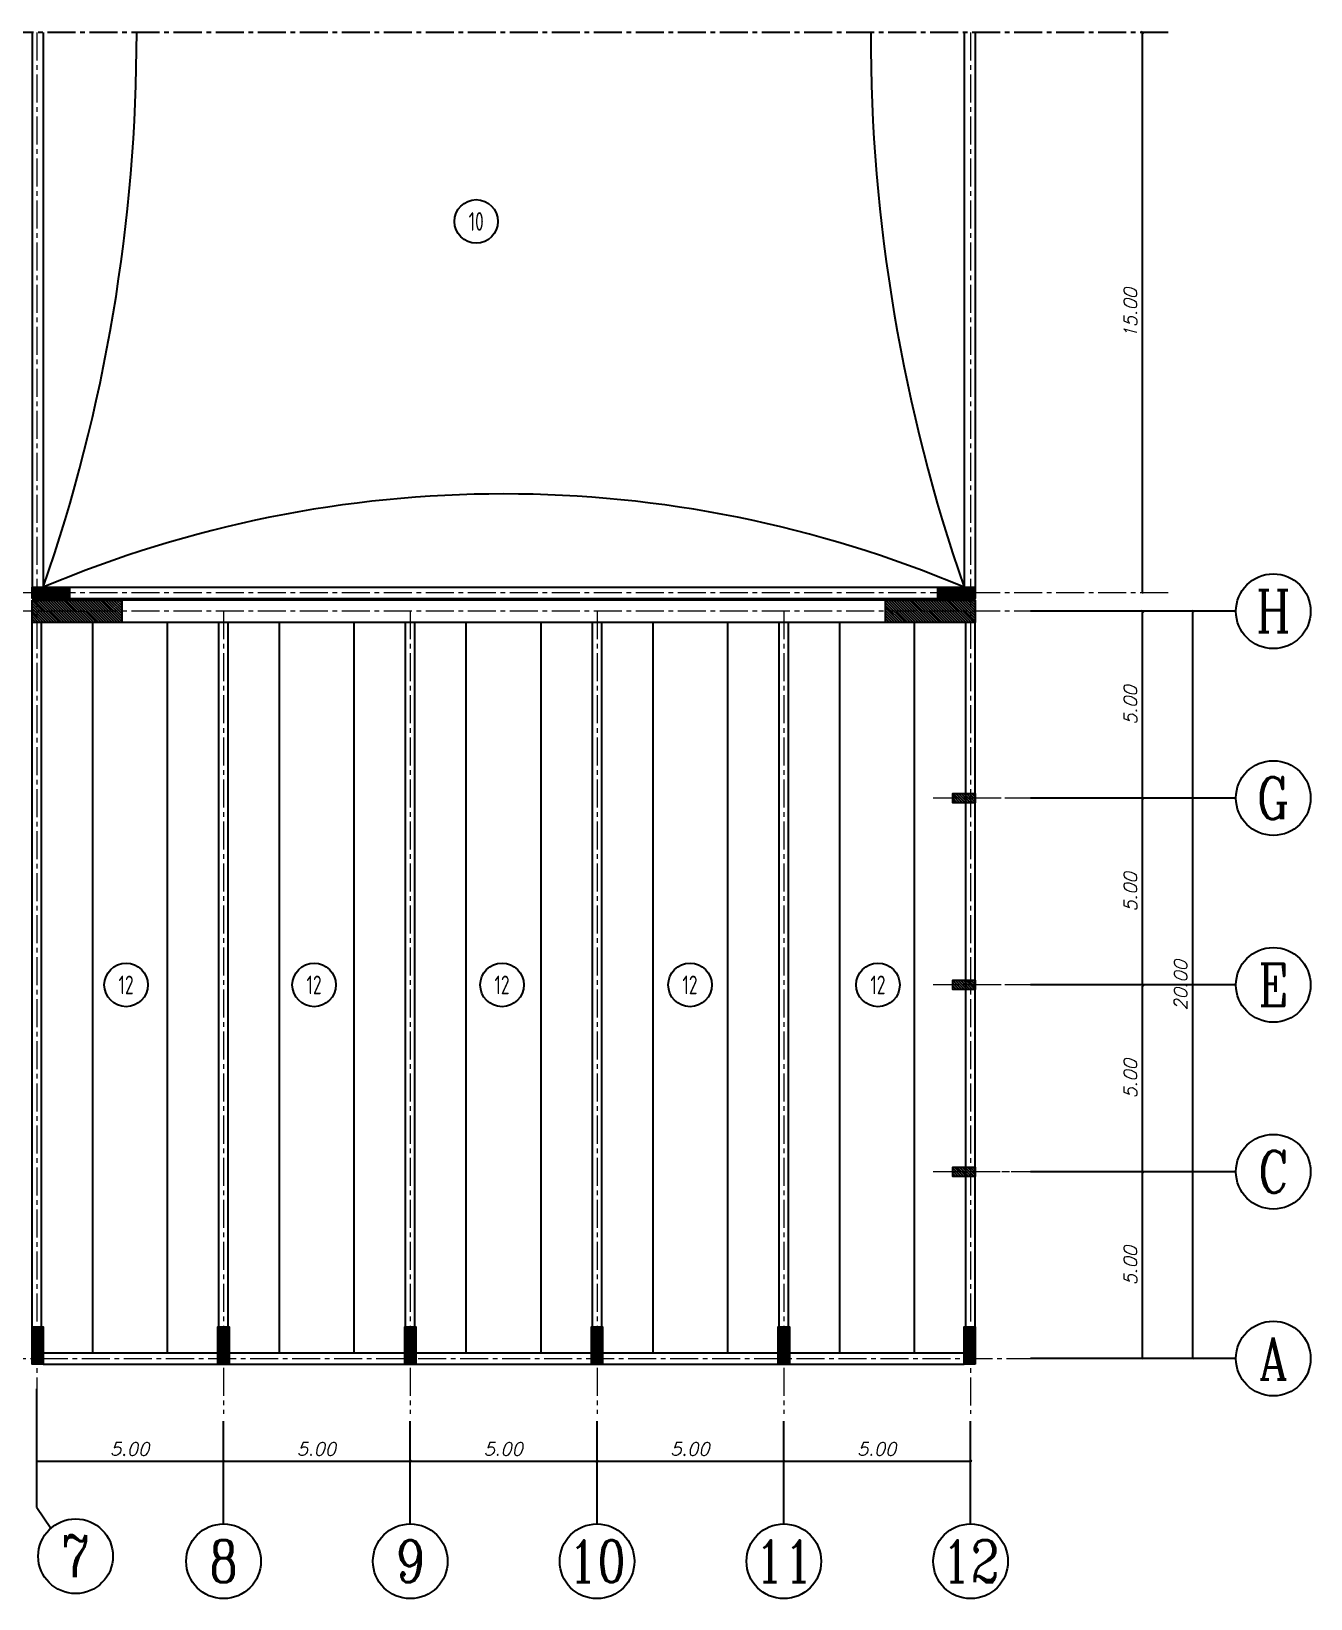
# Model space of a CAD drawing. Header units: metres. Extents: x 202848 to 204724, y 1924431 to 1925550.
# Drawn here: x 203406.14 to 203440.39, y 1924651.97 to 1924693.92 of the extents above; entities that cross this region are included whole.
import ezdxf
from ezdxf.enums import TextEntityAlignment as Align

# ---------------------------------------------------------------- set-up
doc = ezdxf.new("R2010")
doc.units = ezdxf.units.M
doc.header["$MEASUREMENT"] = 0
doc.linetypes.add('CENTER2', pattern=[1.125, 0.75, -0.125, 0.125, -0.125])
doc.layers.add('Axis', color=1, linetype='CENTER2', lineweight=5)
doc.layers.add('Dimations', color=3, linetype='Continuous', lineweight=5)
for name, color, linetype in [('Axis Name', 8, 'Continuous'), ('Beam', 7, 'Continuous'), ('Columns', 2, 'Continuous'), ('D.C.S', 7, 'Continuous'), ('Diaf', 7, 'Continuous'), ('Frame', 7, 'Continuous'), ('plate', 7, 'Continuous'), ('YQ_DIM', 3, 'Continuous')]:
    doc.layers.add(name, color=color, linetype=linetype)
doc.styles.add('ROMANS', font='romans.shx', dxfattribs={"oblique": 15})
doc.styles.add('YQ_AXIS', font='COMPLEX.SHX', dxfattribs={"width": 0.8, "bigfont": 'GBCBIG.SHX'})
doc.styles.add('YQ_TEXT', font='SUPEROS.SHX', dxfattribs={"width": 0.8, "bigfont": 'HZDX.SHX'})
doc.dimstyles.new('Copy(2) of DIM-50$', dxfattribs={"dimscale": 0, "dimtxt": 0.35, "dimasz": 0.03, "dimexe": 0, "dimexo": 0, "dimgap": 0.15, "dimtad": 1, "dimzin": 0, "dimdsep": 46, "dimtxsty": 'ROMANS', "dimblk1": 'OBLIQUE', "dimblk2": 'DTICK', "dimsah": 1, "dimcen": 0.1, "dimse1": 1, "dimse2": 1, "dimclrd": 2, "dimclre": 51, "dimclrt": 3, "dimaunit": 1, "dimadec": 0, "dimazin": 0, "dimtfac": 1e-05, "dimtmove": 2, "dimatfit": 0, "dimldrblk": 'DTICK', "dimfxl": 0, "dimtolj": 1, "dimtzin": 0, "dimlwe": -1, "dimarcsym": 0})
pattern_1 = [(315, (407045.785807, 3849595.632637), (0.0353553390593, 0.0353553390593), [])]

# ---------------------------------------------------------------- blocks, each defined once
blk = doc.blocks.new('*U889')
at = {"layer": 'plate'}
for p, q in [((-13.645, -9.85), (-13.645, 9.85)), ((-11.645, -9.85), (-11.645, 9.85)), ((11.645, -9.85), (11.645, 9.7)), ((13.645, -9.85), (13.645, 9.7))]:
    blk.add_line(p, q, dxfattribs=at)
blk = doc.blocks.new('*U890')
at = {"layer": 'plate', "color": 0, "linetype": 'ByBlock', "lineweight": -2, "transparency": 16777216}
for p in [(0, 0), (5, 0), (10, 0), (15, 0), (20, 0)]:
    blk.add_blockref('*U889', p, dxfattribs=at)
blk = doc.blocks.new('_OBLIQUE')
at = {"color": 0, "linetype": 'ByBlock'}
blk.add_line((-0.5, -0.5), (0.5, 0.5), dxfattribs=at)
blk = doc.blocks.new('DTICK')
at = {"color": 3}
blk.add_line((-1, -1), (1, 1), dxfattribs=at)
for p, q in [((-1, 0), (1, 0)), ((0, 1), (0, -1))]:
    blk.add_line(p, q)
blk = doc.blocks.new('*D891')
at = {"layer": 'Defpoints', "color": 0, "lineweight": -2, "transparency": 16777216}
for p in [(203432.138, 1924693.889), (203435.888, 1924693.889), (203432.138, 1924678.889)]:
    blk.add_point(p, dxfattribs=at)
at = {"layer": 'Dimations', "color": 2, "lineweight": -2, "transparency": 16777216}
blk.add_line((203435.888, 1924678.889), (203435.888, 1924693.859), dxfattribs=at)
at = {"layer": 'Dimations', "color": 2, "lineweight": -2, "transparency": 16777216, "xscale": 0.03, "yscale": 0.03, "zscale": 0.03}
for name, p, rotation in [('DTICK', (203435.888, 1924693.889), 90), ('_OBLIQUE', (203435.888, 1924678.889), 270)]:
    blk.add_blockref(name, p, dxfattribs=dict(at, rotation=rotation))
at = {"layer": 'Dimations', "color": 3, "transparency": 16777216, "insert": (203435.563, 1924686.374), "char_height": 0.35, "attachment_point": 5, "rotation": 90, "style": 'ROMANS'}
blk.add_mtext('\\A1;15.00', dxfattribs=at)
blk = doc.blocks.new('*D897')
at = {"layer": 'Defpoints', "color": 0, "lineweight": -2, "transparency": 16777216}
for p in [(203406.284, 1924656.918), (203411.284, 1924656.918), (203411.284, 1924655.653)]:
    blk.add_point(p, dxfattribs=at)
at = {"layer": 'Dimations', "color": 2, "lineweight": -2, "transparency": 16777216}
blk.add_line((203406.284, 1924655.653), (203411.254, 1924655.653), dxfattribs=at)
at = {"layer": 'Dimations', "color": 2, "lineweight": -2, "transparency": 16777216, "xscale": 0.03, "yscale": 0.03, "zscale": 0.03, "rotation": 180}
blk.add_blockref('_OBLIQUE', (203406.284, 1924655.653), dxfattribs=at)
at = {"layer": 'Dimations', "color": 2, "lineweight": -2, "transparency": 16777216, "xscale": 0.03, "yscale": 0.03, "zscale": 0.03}
blk.add_blockref('DTICK', (203411.284, 1924655.653), dxfattribs=at)
at = {"layer": 'Dimations', "color": 3, "transparency": 16777216, "insert": (203408.769, 1924655.978), "char_height": 0.35, "attachment_point": 5, "style": 'ROMANS'}
blk.add_mtext('\\A1;5.00', dxfattribs=at)
blk = doc.blocks.new('*D898')
at = {"layer": 'Defpoints', "color": 0, "lineweight": -2, "transparency": 16777216}
for p in [(203411.284, 1924656.918), (203416.284, 1924656.918), (203416.284, 1924655.653)]:
    blk.add_point(p, dxfattribs=at)
at = {"layer": 'Dimations', "color": 2, "lineweight": -2, "transparency": 16777216}
blk.add_line((203411.284, 1924655.653), (203416.254, 1924655.653), dxfattribs=at)
at = {"layer": 'Dimations', "color": 2, "lineweight": -2, "transparency": 16777216, "xscale": 0.03, "yscale": 0.03, "zscale": 0.03, "rotation": 180}
blk.add_blockref('_OBLIQUE', (203411.284, 1924655.653), dxfattribs=at)
at = {"layer": 'Dimations', "color": 2, "lineweight": -2, "transparency": 16777216, "xscale": 0.03, "yscale": 0.03, "zscale": 0.03}
blk.add_blockref('DTICK', (203416.284, 1924655.653), dxfattribs=at)
at = {"layer": 'Dimations', "color": 3, "transparency": 16777216, "insert": (203413.769, 1924655.978), "char_height": 0.35, "attachment_point": 5, "style": 'ROMANS'}
blk.add_mtext('\\A1;5.00', dxfattribs=at)
blk = doc.blocks.new('*D899')
at = {"layer": 'Defpoints', "color": 0, "lineweight": -2, "transparency": 16777216}
for p in [(203416.284, 1924656.918), (203421.284, 1924656.918), (203421.284, 1924655.653)]:
    blk.add_point(p, dxfattribs=at)
at = {"layer": 'Dimations', "color": 2, "lineweight": -2, "transparency": 16777216}
blk.add_line((203416.284, 1924655.653), (203421.254, 1924655.653), dxfattribs=at)
at = {"layer": 'Dimations', "color": 2, "lineweight": -2, "transparency": 16777216, "xscale": 0.03, "yscale": 0.03, "zscale": 0.03, "rotation": 180}
blk.add_blockref('_OBLIQUE', (203416.284, 1924655.653), dxfattribs=at)
at = {"layer": 'Dimations', "color": 2, "lineweight": -2, "transparency": 16777216, "xscale": 0.03, "yscale": 0.03, "zscale": 0.03}
blk.add_blockref('DTICK', (203421.284, 1924655.653), dxfattribs=at)
at = {"layer": 'Dimations', "color": 3, "transparency": 16777216, "insert": (203418.769, 1924655.978), "char_height": 0.35, "attachment_point": 5, "style": 'ROMANS'}
blk.add_mtext('\\A1;5.00', dxfattribs=at)
blk = doc.blocks.new('*D900')
at = {"layer": 'Defpoints', "color": 0, "lineweight": -2, "transparency": 16777216}
for p in [(203421.284, 1924656.918), (203426.284, 1924656.918), (203426.284, 1924655.653)]:
    blk.add_point(p, dxfattribs=at)
at = {"layer": 'Dimations', "color": 2, "lineweight": -2, "transparency": 16777216}
blk.add_line((203421.284, 1924655.653), (203426.254, 1924655.653), dxfattribs=at)
at = {"layer": 'Dimations', "color": 2, "lineweight": -2, "transparency": 16777216, "xscale": 0.03, "yscale": 0.03, "zscale": 0.03, "rotation": 180}
blk.add_blockref('_OBLIQUE', (203421.284, 1924655.653), dxfattribs=at)
at = {"layer": 'Dimations', "color": 2, "lineweight": -2, "transparency": 16777216, "xscale": 0.03, "yscale": 0.03, "zscale": 0.03}
blk.add_blockref('DTICK', (203426.284, 1924655.653), dxfattribs=at)
at = {"layer": 'Dimations', "color": 3, "transparency": 16777216, "insert": (203423.769, 1924655.978), "char_height": 0.35, "attachment_point": 5, "style": 'ROMANS'}
blk.add_mtext('\\A1;5.00', dxfattribs=at)
blk = doc.blocks.new('*D901')
at = {"layer": 'Defpoints', "color": 0, "lineweight": -2, "transparency": 16777216}
for p in [(203426.284, 1924656.918), (203431.284, 1924656.918), (203431.284, 1924655.653)]:
    blk.add_point(p, dxfattribs=at)
at = {"layer": 'Dimations', "color": 2, "lineweight": -2, "transparency": 16777216}
blk.add_line((203426.284, 1924655.653), (203431.254, 1924655.653), dxfattribs=at)
at = {"layer": 'Dimations', "color": 2, "lineweight": -2, "transparency": 16777216, "xscale": 0.03, "yscale": 0.03, "zscale": 0.03, "rotation": 180}
blk.add_blockref('_OBLIQUE', (203426.284, 1924655.653), dxfattribs=at)
at = {"layer": 'Dimations', "color": 2, "lineweight": -2, "transparency": 16777216, "xscale": 0.03, "yscale": 0.03, "zscale": 0.03}
blk.add_blockref('DTICK', (203431.284, 1924655.653), dxfattribs=at)
at = {"layer": 'Dimations', "color": 3, "transparency": 16777216, "insert": (203428.769, 1924655.978), "char_height": 0.35, "attachment_point": 5, "style": 'ROMANS'}
blk.add_mtext('\\A1;5.00', dxfattribs=at)
blk = doc.blocks.new('*D907')
at = {"layer": 'Defpoints', "color": 0, "lineweight": -2, "transparency": 16777216}
for p in [(203432.138, 1924663.399), (203435.888, 1924663.399), (203432.138, 1924658.399)]:
    blk.add_point(p, dxfattribs=at)
at = {"layer": 'Dimations', "color": 2, "lineweight": -2, "transparency": 16777216}
blk.add_line((203435.888, 1924658.399), (203435.888, 1924663.369), dxfattribs=at)
at = {"layer": 'Dimations', "color": 2, "lineweight": -2, "transparency": 16777216, "xscale": 0.03, "yscale": 0.03, "zscale": 0.03}
for name, p, rotation in [('DTICK', (203435.888, 1924663.399), 90), ('_OBLIQUE', (203435.888, 1924658.399), 270)]:
    blk.add_blockref(name, p, dxfattribs=dict(at, rotation=rotation))
at = {"layer": 'Dimations', "color": 3, "transparency": 16777216, "insert": (203435.563, 1924660.884), "char_height": 0.35, "attachment_point": 5, "rotation": 90, "style": 'ROMANS'}
blk.add_mtext('\\A1;5.00', dxfattribs=at)
blk = doc.blocks.new('*D908')
at = {"layer": 'Defpoints', "color": 0, "lineweight": -2, "transparency": 16777216}
for p in [(203432.138, 1924668.399), (203435.888, 1924668.399), (203432.138, 1924663.399)]:
    blk.add_point(p, dxfattribs=at)
at = {"layer": 'Dimations', "color": 2, "lineweight": -2, "transparency": 16777216}
blk.add_line((203435.888, 1924663.399), (203435.888, 1924668.369), dxfattribs=at)
at = {"layer": 'Dimations', "color": 2, "lineweight": -2, "transparency": 16777216, "xscale": 0.03, "yscale": 0.03, "zscale": 0.03}
for name, p, rotation in [('DTICK', (203435.888, 1924668.399), 90), ('_OBLIQUE', (203435.888, 1924663.399), 270)]:
    blk.add_blockref(name, p, dxfattribs=dict(at, rotation=rotation))
at = {"layer": 'Dimations', "color": 3, "transparency": 16777216, "insert": (203435.563, 1924665.884), "char_height": 0.35, "attachment_point": 5, "rotation": 90, "style": 'ROMANS'}
blk.add_mtext('\\A1;5.00', dxfattribs=at)
blk = doc.blocks.new('*D909')
at = {"layer": 'Defpoints', "color": 0, "lineweight": -2, "transparency": 16777216}
for p in [(203432.138, 1924673.399), (203435.888, 1924673.399), (203432.138, 1924668.399)]:
    blk.add_point(p, dxfattribs=at)
at = {"layer": 'Dimations', "color": 2, "lineweight": -2, "transparency": 16777216}
blk.add_line((203435.888, 1924668.399), (203435.888, 1924673.369), dxfattribs=at)
at = {"layer": 'Dimations', "color": 2, "lineweight": -2, "transparency": 16777216, "xscale": 0.03, "yscale": 0.03, "zscale": 0.03}
for name, p, rotation in [('DTICK', (203435.888, 1924673.399), 90), ('_OBLIQUE', (203435.888, 1924668.399), 270)]:
    blk.add_blockref(name, p, dxfattribs=dict(at, rotation=rotation))
at = {"layer": 'Dimations', "color": 3, "transparency": 16777216, "insert": (203435.563, 1924670.884), "char_height": 0.35, "attachment_point": 5, "rotation": 90, "style": 'ROMANS'}
blk.add_mtext('\\A1;5.00', dxfattribs=at)
blk = doc.blocks.new('*D910')
at = {"layer": 'Defpoints', "color": 0, "lineweight": -2, "transparency": 16777216}
for p in [(203432.138, 1924678.399), (203435.888, 1924678.399), (203432.138, 1924673.399)]:
    blk.add_point(p, dxfattribs=at)
at = {"layer": 'Dimations', "color": 2, "lineweight": -2, "transparency": 16777216}
blk.add_line((203435.888, 1924673.399), (203435.888, 1924678.369), dxfattribs=at)
at = {"layer": 'Dimations', "color": 2, "lineweight": -2, "transparency": 16777216, "xscale": 0.03, "yscale": 0.03, "zscale": 0.03}
for name, p, rotation in [('DTICK', (203435.888, 1924678.399), 90), ('_OBLIQUE', (203435.888, 1924673.399), 270)]:
    blk.add_blockref(name, p, dxfattribs=dict(at, rotation=rotation))
at = {"layer": 'Dimations', "color": 3, "transparency": 16777216, "insert": (203435.563, 1924675.884), "char_height": 0.35, "attachment_point": 5, "rotation": 90, "style": 'ROMANS'}
blk.add_mtext('\\A1;5.00', dxfattribs=at)
blk = doc.blocks.new('*D911')
at = {"layer": 'Defpoints', "color": 0, "lineweight": -2, "transparency": 16777216}
for p in [(203432.138, 1924678.399), (203437.233, 1924678.399), (203432.138, 1924658.399)]:
    blk.add_point(p, dxfattribs=at)
at = {"layer": 'Dimations', "color": 2, "lineweight": -2, "transparency": 16777216}
blk.add_line((203437.233, 1924658.399), (203437.233, 1924678.369), dxfattribs=at)
at = {"layer": 'Dimations', "color": 2, "lineweight": -2, "transparency": 16777216, "xscale": 0.03, "yscale": 0.03, "zscale": 0.03}
for name, p, rotation in [('DTICK', (203437.233, 1924678.399), 90), ('_OBLIQUE', (203437.233, 1924658.399), 270)]:
    blk.add_blockref(name, p, dxfattribs=dict(at, rotation=rotation))
at = {"layer": 'Dimations', "color": 3, "transparency": 16777216, "insert": (203436.908, 1924668.384), "char_height": 0.35, "attachment_point": 5, "rotation": 90, "style": 'ROMANS'}
blk.add_mtext('\\A1;20.00', dxfattribs=at)
blk = doc.blocks.new('*U885')
at = {"layer": 'YQ_DIM', "lineweight": -2}
blk.add_circle((1.846, 0), 0.583, dxfattribs=at)
at = {"layer": 'YQ_DIM', "lineweight": -2, "style": 'YQ_TEXT', "width": 0.8}
blk.add_text('12', height=0.5, dxfattribs=at).set_placement((1.846, 0), align=Align.MIDDLE)
blk = doc.blocks.new('*U886')
at = {"color": 0, "linetype": 'ByBlock', "lineweight": -2, "transparency": 16777216}
for p in [(203565.213, 1924718.286), (203570.245, 1924718.286), (203575.277, 1924718.286), (203580.309, 1924718.286), (203585.341, 1924718.286), (203590.373, 1924718.286), (203595.405, 1924718.286), (203600.437, 1924718.286), (203605.469, 1924718.286), (203610.501, 1924718.286)]:
    blk.add_blockref('*U885', p, dxfattribs=at)

msp = doc.modelspace()

# ---------------------------------------------------------------- hatches: boundary and pattern name
at = {"layer": 'Columns'}
h = msp.add_hatch(dxfattribs=at)
h.set_pattern_fill('ANSI31', color=256, scale=0.2, angle=90)
h.set_pattern_definition([(135, (2128134.108676, 1721060.739774), (-0.01767766952966, -0.01767766952966), [])])
h.paths.add_polyline_path([(203407.1588, 1924678.7391), (203407.1588, 1924679.0391), (203406.1588, 1924679.0391), (203406.1588, 1924678.7391)])
h = msp.add_hatch(dxfattribs=at)
h.set_pattern_fill('ANSI31', color=256, scale=0.2, angle=90)
h.set_pattern_definition([(135, (2128158.358676, 1721060.739774), (-0.01767766952966, -0.01767766952966), [])])
h.paths.add_polyline_path([(203431.4088, 1924678.7391), (203431.4088, 1924679.0391), (203430.4088, 1924679.0391), (203430.4088, 1924678.7391)])
at = {"layer": 'Columns', "transparency": 33554687}
h = msp.add_hatch(dxfattribs=at)
h.set_pattern_fill('ANSI31', color=256, scale=0.4, angle=90)
h.set_pattern_definition([(135, (-158.178115, -207.85437), (-0.0353553390593, -0.0353553390593), [])])
h.paths.add_polyline_path([(203406.1588, 1924678.6991), (203406.1588, 1924678.0991), (203408.5588, 1924678.0991), (203408.5588, 1924678.6991)])
h = msp.add_hatch(dxfattribs=at)
h.set_pattern_fill('ANSI31', color=256, scale=0.4, angle=90)
h.set_pattern_definition([(135, (-158.228115, -207.85437), (-0.0353553390593, -0.0353553390593), [])])
h.paths.add_polyline_path([(203429.0088, 1924678.6991), (203429.0088, 1924678.0991), (203431.4088, 1924678.0991), (203431.4088, 1924678.6991)])
h = msp.add_hatch(dxfattribs=at)
h.set_pattern_fill('ANSI31', color=256, scale=0.4, angle=270)
h.set_pattern_definition(pattern_1)
h.paths.add_polyline_path([(203431.4088, 1924673.2741), (203431.4088, 1924673.5241), (203430.8088, 1924673.5241), (203430.8088, 1924673.2741)])
h = msp.add_hatch(dxfattribs=at)
h.set_pattern_fill('ANSI31', color=256, scale=0.4, angle=270)
h.set_pattern_definition(pattern_1)
h.paths.add_polyline_path([(203431.4088, 1924668.2741), (203431.4088, 1924668.5241), (203430.8088, 1924668.5241), (203430.8088, 1924668.2741)])
h = msp.add_hatch(dxfattribs=at)
h.set_pattern_fill('ANSI31', color=256, scale=0.4, angle=270)
h.set_pattern_definition(pattern_1)
h.paths.add_polyline_path([(203431.4088, 1924663.2741), (203431.4088, 1924663.5241), (203430.8088, 1924663.5241), (203430.8088, 1924663.2741)])
at = {"layer": 'Columns'}
h = msp.add_hatch(dxfattribs=at)
h.set_pattern_fill('ANSI31', color=256, scale=0.2, angle=180)
h.set_pattern_definition([(225, (407024.458206, 3849386.198963), (0.01767766952966, -0.01767766952966), [])])
h.paths.add_polyline_path([(203406.4588, 1924659.2491), (203406.1588, 1924659.2491), (203406.1588, 1924658.2491), (203406.4588, 1924658.2491)])
h = msp.add_hatch(dxfattribs=at)
h.set_pattern_fill('ANSI31', color=256, scale=0.2, angle=180)
h.set_pattern_definition([(225, (407029.433206, 3849386.198963), (0.01767766952966, -0.01767766952966), [])])
h.paths.add_polyline_path([(203411.4338, 1924659.2491), (203411.1338, 1924659.2491), (203411.1338, 1924658.2491), (203411.4338, 1924658.2491)])
h = msp.add_hatch(dxfattribs=at)
h.set_pattern_fill('ANSI31', color=256, scale=0.2, angle=180)
h.set_pattern_definition([(225, (407034.433206, 3849386.198963), (0.01767766952966, -0.01767766952966), [])])
h.paths.add_polyline_path([(203416.4338, 1924659.2491), (203416.1338, 1924659.2491), (203416.1338, 1924658.2491), (203416.4338, 1924658.2491)])
h = msp.add_hatch(dxfattribs=at)
h.set_pattern_fill('ANSI31', color=256, scale=0.2, angle=180)
h.set_pattern_definition([(225, (407039.433206, 3849386.198963), (0.01767766952966, -0.01767766952966), [])])
h.paths.add_polyline_path([(203421.4338, 1924659.2491), (203421.1338, 1924659.2491), (203421.1338, 1924658.2491), (203421.4338, 1924658.2491)])
h = msp.add_hatch(dxfattribs=at)
h.set_pattern_fill('ANSI31', color=256, scale=0.2, angle=180)
h.set_pattern_definition([(225, (407044.433206, 3849386.198963), (0.01767766952966, -0.01767766952966), [])])
h.paths.add_polyline_path([(203426.4338, 1924659.2491), (203426.1338, 1924659.2491), (203426.1338, 1924658.2491), (203426.4338, 1924658.2491)])
h = msp.add_hatch(dxfattribs=at)
h.set_pattern_fill('ANSI31', color=256, scale=0.2, angle=180)
h.set_pattern_definition([(225, (407049.408206, 3849386.198963), (0.01767766952966, -0.01767766952966), [])])
h.paths.add_polyline_path([(203431.4088, 1924659.2491), (203431.1088, 1924659.2491), (203431.1088, 1924658.2491), (203431.4088, 1924658.2491)])

# ---------------------------------------------------------------- linework, layer by layer
at = {"linetype": 'CENTER2', "lineweight": -2}
msp.add_line((203436.5738, 1924693.8891), (203399.4022, 1924693.8891), dxfattribs=at)
at = {"layer": 'Axis'}
for p, q in [((203406.2838, 1924693.8891), (203406.2838, 1924656.9182)), ((203431.2838, 1924693.8891), (203431.2838, 1924656.9182)), ((203436.5738, 1924678.8891), (203400.9938, 1924678.8891)), ((203436.5738, 1924678.3991), (203375.9938, 1924678.3991)), ((203411.2838, 1924678.3991), (203411.2838, 1924656.9182)), ((203411.2838, 1924678.3991), (203411.2838, 1924656.9182)), ((203416.2838, 1924678.3991), (203416.2838, 1924656.9182)), ((203416.2838, 1924678.3991), (203416.2838, 1924656.9182)), ((203421.2838, 1924678.3991), (203421.2838, 1924656.9182)), ((203421.2838, 1924678.3991), (203421.2838, 1924656.9182)), ((203426.2838, 1924678.3991), (203426.2838, 1924656.9182)), ((203426.2838, 1924678.3991), (203426.2838, 1924656.9182)), ((203436.5738, 1924673.3991), (203430.2838, 1924673.3991)), ((203436.3537, 1924673.3982), (203430.3874, 1924673.3982)), ((203436.5738, 1924668.3991), (203430.2838, 1924668.3991)), ((203436.3537, 1924668.3982), (203430.3874, 1924668.3982)), ((203436.5738, 1924663.3991), (203430.2838, 1924663.3991)), ((203436.4953, 1924663.3982), (203430.3874, 1924663.3982)), ((203375.9938, 1924658.3991), (203436.5738, 1924658.3991))]:
    msp.add_line(p, q, dxfattribs=at)
at = {"layer": 'Axis Name'}
for p, q in [((203438.3875, 1924678.3991), (203432.8875, 1924678.3991)), ((203438.3875, 1924673.3991), (203432.8875, 1924673.3991)), ((203438.3875, 1924668.3991), (203432.8875, 1924668.3991)), ((203438.3875, 1924663.3991), (203432.8875, 1924663.3991)), ((203438.3875, 1924658.3991), (203432.8875, 1924658.3991)), ((203406.2838, 1924654.4088), (203406.2838, 1924657.5911)), ((203411.2838, 1924653.9723), (203411.2838, 1924656.7223)), ((203416.2838, 1924653.9723), (203416.2838, 1924656.7223)), ((203421.2838, 1924653.9723), (203421.2838, 1924656.7223)), ((203426.2838, 1924653.9723), (203426.2838, 1924656.7223)), ((203431.2838, 1924653.9723), (203431.2838, 1924656.7223)), ((203406.2838, 1924654.4088), (203406.6604, 1924653.8573))]:
    msp.add_line(p, q, dxfattribs=at)
for centre in [(203439.3875, 1924678.3991), (203439.3875, 1924673.3991), (203439.3875, 1924668.3991), (203439.3875, 1924663.3991), (203439.3875, 1924658.3991), (203407.3233, 1924653.1085), (203411.2838, 1924652.9723), (203416.2838, 1924652.9723), (203421.2838, 1924652.9723), (203426.2838, 1924652.9723), (203431.2838, 1924652.9723)]:
    msp.add_circle(centre, 1, dxfattribs=at)
at = {"layer": 'Beam'}
for p, q in [((203406.1588, 1924659.2491), (203406.1588, 1924678.0991)), ((203406.4088, 1924659.2491), (203406.4088, 1924678.0991)), ((203411.1588, 1924659.2491), (203411.1588, 1924678.0991)), ((203411.4088, 1924659.2491), (203411.4088, 1924678.0991)), ((203416.1588, 1924659.2491), (203416.1588, 1924678.0991)), ((203416.4088, 1924659.2491), (203416.4088, 1924678.0991)), ((203421.1588, 1924659.2491), (203421.1588, 1924678.0991)), ((203421.4088, 1924659.2491), (203421.4088, 1924678.0991)), ((203426.1588, 1924659.2491), (203426.1588, 1924678.0991)), ((203426.4088, 1924659.2491), (203426.4088, 1924678.0991)), ((203431.1588, 1924659.2491), (203431.1588, 1924678.0991)), ((203431.4088, 1924659.2491), (203431.4088, 1924678.0991))]:
    msp.add_line(p, q, dxfattribs=at)
at = {"layer": 'Columns'}
for points in [[(203406.1588, 1924678.7391), (203406.1588, 1924679.0391), (203407.1588, 1924679.0391), (203407.1588, 1924678.7391)], [(203430.4088, 1924678.7391), (203430.4088, 1924679.0391), (203431.4088, 1924679.0391), (203431.4088, 1924678.7391)], [(203406.1588, 1924678.6991), (203408.5588, 1924678.6991), (203408.5588, 1924678.0991), (203406.1588, 1924678.0991)], [(203429.0088, 1924678.6991), (203431.4088, 1924678.6991), (203431.4088, 1924678.0991), (203429.0088, 1924678.0991)], [(203431.4088, 1924673.5241), (203431.4088, 1924673.2741), (203430.8088, 1924673.2741), (203430.8088, 1924673.5241)], [(203431.4088, 1924668.5241), (203431.4088, 1924668.2741), (203430.8088, 1924668.2741), (203430.8088, 1924668.5241)], [(203431.4088, 1924663.5241), (203431.4088, 1924663.2741), (203430.8088, 1924663.2741), (203430.8088, 1924663.5241)], [(203406.4588, 1924658.2491), (203406.1588, 1924658.2491), (203406.1588, 1924659.2491), (203406.4588, 1924659.2491)], [(203411.4338, 1924658.2491), (203411.1338, 1924658.2491), (203411.1338, 1924659.2491), (203411.4338, 1924659.2491)], [(203416.4338, 1924658.2491), (203416.1338, 1924658.2491), (203416.1338, 1924659.2491), (203416.4338, 1924659.2491)], [(203421.4338, 1924658.2491), (203421.1338, 1924658.2491), (203421.1338, 1924659.2491), (203421.4338, 1924659.2491)], [(203426.4338, 1924658.2491), (203426.1338, 1924658.2491), (203426.1338, 1924659.2491), (203426.4338, 1924659.2491)], [(203431.4088, 1924658.2491), (203431.1088, 1924658.2491), (203431.1088, 1924659.2491), (203431.4088, 1924659.2491)]]:
    msp.add_lwpolyline(points, close=True, dxfattribs=at)
at = {"layer": 'D.C.S'}
for centre, radius, start, end in [((203363.6043, 1924693.8891), 45.3545, 340.88771, 0), ((203473.9633, 1924693.8891), 45.3545, 180, 199.11229), ((203418.7838, 1924649.908), 31.6311, 67.06741, 112.93259)]:
    msp.add_arc(centre, radius, start, end, dxfattribs=at)
at = {"layer": 'Diaf'}
for p, q in [((203406.4588, 1924658.5491), (203431.1088, 1924658.5491)), ((203406.4588, 1924658.2491), (203431.1088, 1924658.2491))]:
    msp.add_line(p, q, dxfattribs=at)
at = {"layer": 'Frame'}
for p, q in [((203431.4088, 1924678.6991), (203408.5588, 1924678.6991)), ((203431.4088, 1924678.0991), (203408.5588, 1924678.0991))]:
    msp.add_line(p, q, dxfattribs=at)
at = {"layer": 'plate'}
for p, q in [((203406.1588, 1924693.8891), (203406.1588, 1924679.0391)), ((203406.4588, 1924693.8891), (203406.4588, 1924679.0391)), ((203431.1088, 1924693.8891), (203431.1088, 1924679.0391)), ((203431.4088, 1924693.8891), (203431.4088, 1924679.0391)), ((203407.1588, 1924679.0391), (203430.4088, 1924679.0391)), ((203407.1588, 1924678.7391), (203430.4088, 1924678.7391))]:
    msp.add_line(p, q, dxfattribs=at)
at = {"layer": 'YQ_DIM', "lineweight": -2}
msp.add_circle((203418.0483, 1924688.8314), 0.5833, dxfattribs=at)

# ---------------------------------------------------------------- block references
at = {"lineweight": -2}
msp.add_blockref('*U886', (-183.5431, -49.8874), dxfattribs=at)
at = {"layer": 'plate'}
msp.add_blockref('*U890', (203396.1388, 1924668.3991), dxfattribs=at)

# ---------------------------------------------------------------- texts
at = {"layer": 'Axis Name', "color": 7, "style": 'YQ_AXIS', "width": 0.8}
for s, p in [('H', (203439.3875, 1924678.3991)), ('G', (203439.3875, 1924673.3991)), ('E', (203439.3875, 1924668.3991)), ('C', (203439.3875, 1924663.3991)), ('A', (203439.3875, 1924658.3991)), ('7', (203407.3233, 1924653.1085)), ('8', (203411.2838, 1924652.9723)), ('9', (203416.2838, 1924652.9723)), ('10', (203421.2838, 1924652.9723)), ('11', (203426.2838, 1924652.9723)), ('12', (203431.2838, 1924652.9723))]:
    msp.add_text(s, height=1.125, dxfattribs=at).set_placement(p, align=Align.MIDDLE)
at = {"layer": 'YQ_DIM', "lineweight": -2, "style": 'YQ_TEXT', "width": 0.8}
msp.add_text('10', height=0.5, dxfattribs=at).set_placement((203418.0483, 1924688.8314), align=Align.MIDDLE)

# ---------------------------------------------------------------- dimensions: what is measured, and where the dimension line sits
at = {"layer": 'Dimations'}
for base, p1, p2, picture, middle in [((203435.8875, 1924693.8891), (203432.1375, 1924678.8891), (203432.1375, 1924693.8891), '*D891', (203435.5625, 1924686.3741)), ((203435.8875, 1924678.3991), (203432.1375, 1924673.3991), (203432.1375, 1924678.3991), '*D910', (203435.5625, 1924675.8841)), ((203437.2329, 1924678.3991), (203432.1375, 1924658.3991), (203432.1375, 1924678.3991), '*D911', (203436.9079, 1924668.3841)), ((203435.8875, 1924673.3991), (203432.1375, 1924668.3991), (203432.1375, 1924673.3991), '*D909', (203435.5625, 1924670.8841)), ((203435.8875, 1924668.3991), (203432.1375, 1924663.3991), (203432.1375, 1924668.3991), '*D908', (203435.5625, 1924665.8841)), ((203435.8875, 1924663.3991), (203432.1375, 1924658.3991), (203432.1375, 1924663.3991), '*D907', (203435.5625, 1924660.8841))]:
    dim = msp.add_linear_dim(base=base, p1=p1, p2=p2, angle=90, dimstyle='Copy(2) of DIM-50$', override={"dimscale": 1}, dxfattribs=at)
    dim.commit()
    dim.dimension.update_dxf_attribs({"geometry": picture, "text_midpoint": middle})
for base, p1, p2, picture, middle in [((203411.2838, 1924655.6526), (203406.2838, 1924656.9182), (203411.2838, 1924656.9182), '*D897', (203408.7688, 1924655.9776)), ((203416.2838, 1924655.6526), (203411.2838, 1924656.9182), (203416.2838, 1924656.9182), '*D898', (203413.7688, 1924655.9776)), ((203421.2838, 1924655.6526), (203416.2838, 1924656.9182), (203421.2838, 1924656.9182), '*D899', (203418.7688, 1924655.9776)), ((203426.2838, 1924655.6526), (203421.2838, 1924656.9182), (203426.2838, 1924656.9182), '*D900', (203423.7688, 1924655.9776)), ((203431.2838, 1924655.6526), (203426.2838, 1924656.9182), (203431.2838, 1924656.9182), '*D901', (203428.7688, 1924655.9776))]:
    dim = msp.add_linear_dim(base=base, p1=p1, p2=p2, dimstyle='Copy(2) of DIM-50$', override={"dimscale": 1}, dxfattribs=at)
    dim.commit()
    dim.dimension.update_dxf_attribs({"geometry": picture, "text_midpoint": middle})

doc.saveas('drawing.dxf')
